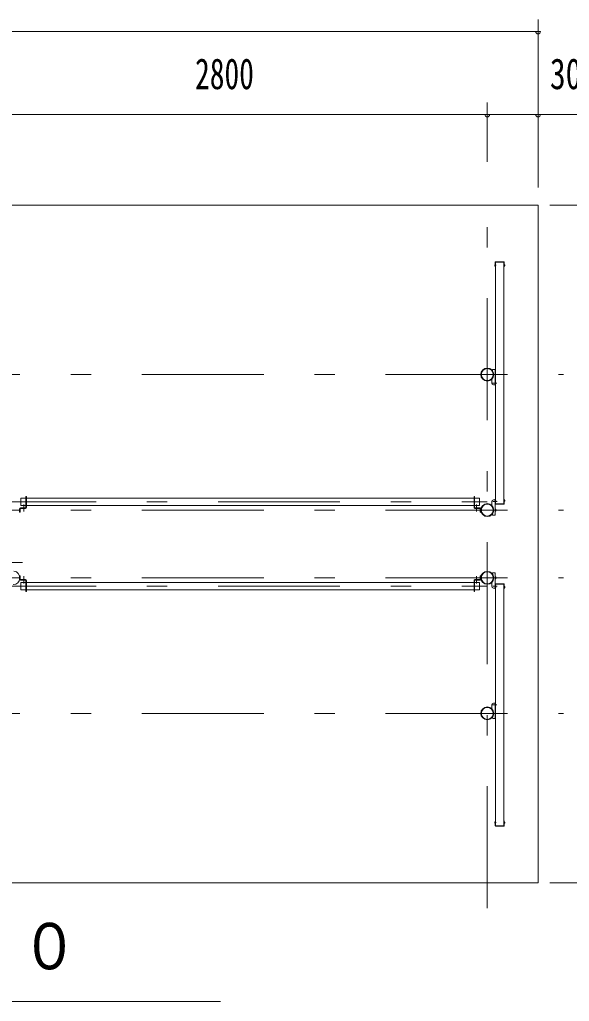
# Model space of a CAD drawing. Units: millimetres, scale not verified. Extents: x -37128 to 37128, y -29862 to 29862.
# Drawn here: x 4511 to 7758, y 10070 to 15865 of the extents above; entities that cross this region are included whole.
import ezdxf
from ezdxf.enums import TextEntityAlignment as Align

# ---------------------------------------------------------------- set-up
doc = ezdxf.new("R2010")
doc.units = ezdxf.units.MM
doc.header["$LTSCALE"] = 60
doc.linetypes.add('USER3', pattern=[24, 12, -5, 2, -5])
for name, color, linetype, lineweight in [('0-2_1-0BOLD', 7, 'Continuous', 18), ('0-3_1-2CENTER', 3, 'USER3', 18), ('0-4_1-4THIN', 4, 'Continuous', 18), ('0-5_1-5DIM', 3, 'Continuous', 18)]:
    doc.layers.add(name, color=color, linetype=linetype, lineweight=lineweight)
doc.styles.add('ＭＳ ゴシック', font='')
doc.styles.get('ＭＳ ゴシック').set_extended_font_data('MS Gothic')

msp = doc.modelspace()

# ---------------------------------------------------------------- linework, layer by layer
at = {"layer": '0-2_1-0BOLD'}
for p, q in [((7320.19, 14433.26), (7320.19, 14406.46)), ((7371.59, 14434.86), (7321.79, 14434.86)), ((7321.79, 14433.26), (7371.59, 14433.26)), ((7321.79, 14433.26), (7321.79, 14406.46)), ((7322.19, 14432.86), (7371.19, 14432.86)), ((7371.19, 14432.86), (7371.19, 13006.86)), ((7371.59, 14433.26), (7371.59, 14406.46)), ((7373.19, 14406.46), (7373.19, 14433.26)), ((7320.19, 14418.36), (7319.07, 14418.26)), ((7320.19, 14411.36), (7319.07, 14411.46)), ((7319.9, 14418.36), (7320.19, 14418.36)), ((7321.79, 14406.46), (7322.19, 14406.46)), ((7321.79, 14404.86), (7322.19, 14404.86)), ((7371.19, 14406.46), (7371.59, 14406.46)), ((7371.59, 14404.86), (7371.19, 14404.86)), ((7373.47, 14418.36), (7373.19, 14418.36)), ((7373.19, 14418.36), (7374.3, 14418.26)), ((7373.19, 14411.36), (7374.3, 14411.46)), ((7307.7, 13799.86), (7318.68, 13799.86)), ((7318.68, 13799.86), (7318.68, 13709.86)), ((7298.68, 13719.86), (7298.68, 13742.08)), ((7308.68, 13709.86), (7318.68, 13709.86)), ((7194.38, 13040.36), (4550.68, 13040.36)), ((4515.88, 12983.06), (4545.48, 12983.06)), ((4550.68, 12997.66), (7194.38, 12997.66)), ((7229.18, 12983.06), (7199.58, 12983.06)), ((7298.68, 12997.64), (7298.68, 13019.86)), ((7308.68, 13029.86), (7318.68, 13029.86)), ((7318.68, 12939.86), (7318.68, 13029.86)), ((7320.19, 13006.46), (7320.19, 13033.26)), ((7321.79, 13034.86), (7322.19, 13034.86)), ((7321.79, 13006.46), (7321.79, 13033.26)), ((7321.79, 13033.26), (7322.19, 13033.26)), ((7321.79, 13006.46), (7371.59, 13006.46)), ((7371.59, 13004.86), (7321.79, 13004.86)), ((7371.59, 13034.86), (7371.19, 13034.86)), ((7371.19, 13033.26), (7371.59, 13033.26)), ((7371.59, 13006.46), (7371.59, 13033.26)), ((7373.19, 13033.26), (7373.19, 13006.46)), ((7373.47, 13028.36), (7373.19, 13028.36)), ((7373.19, 13028.36), (7374.3, 13028.26)), ((7373.19, 13021.36), (7374.3, 13021.46)), ((4545.48, 12979.86), (4515.88, 12979.86)), ((7199.58, 12979.86), (7229.18, 12979.86)), ((7307.7, 12939.86), (7318.68, 12939.86)), ((7307.7, 12599.86), (7318.68, 12599.86)), ((7318.68, 12599.86), (7318.68, 12509.86)), ((4545.48, 12559.86), (4515.88, 12559.86)), ((4515.88, 12556.66), (4545.48, 12556.66)), ((4550.68, 12542.06), (7194.38, 12542.06)), ((7199.58, 12559.86), (7229.18, 12559.86)), ((7229.18, 12556.66), (7199.58, 12556.66)), ((7298.68, 12542.08), (7298.68, 12519.86)), ((7320.19, 12533.26), (7320.19, 12506.46)), ((7371.59, 12534.86), (7321.79, 12534.86)), ((7321.79, 12533.26), (7371.59, 12533.26)), ((7321.79, 12533.26), (7321.79, 12506.46)), ((7371.19, 11106.86), (7371.19, 12532.86)), ((7371.59, 12533.26), (7371.59, 12506.46)), ((7373.19, 12506.46), (7373.19, 12533.26)), ((7373.19, 12518.36), (7374.3, 12518.26)), ((7194.38, 12499.36), (4550.68, 12499.36)), ((7308.68, 12509.86), (7318.68, 12509.86)), ((7321.79, 12506.46), (7322.19, 12506.46)), ((7321.79, 12504.86), (7322.19, 12504.86)), ((7371.19, 12506.46), (7371.59, 12506.46)), ((7371.59, 12504.86), (7371.19, 12504.86)), ((7373.19, 12511.36), (7374.3, 12511.46)), ((7373.47, 12511.36), (7373.19, 12511.36)), ((7308.68, 11829.86), (7318.68, 11829.86)), ((7318.68, 11739.86), (7318.68, 11829.86)), ((7298.68, 11819.86), (7298.68, 11797.64)), ((7307.7, 11739.86), (7318.68, 11739.86)), ((7320.19, 11128.36), (7319.07, 11128.26)), ((7320.19, 11106.46), (7320.19, 11133.26)), ((7321.79, 11134.86), (7322.19, 11134.86)), ((7321.79, 11106.46), (7321.79, 11133.26)), ((7321.79, 11133.26), (7322.19, 11133.26)), ((7371.59, 11134.86), (7371.19, 11134.86)), ((7371.19, 11133.26), (7371.59, 11133.26)), ((7371.59, 11106.46), (7371.59, 11133.26)), ((7373.19, 11133.26), (7373.19, 11106.46)), ((7373.19, 11128.36), (7374.3, 11128.26)), ((7320.19, 11121.36), (7319.07, 11121.46)), ((7319.9, 11121.36), (7320.19, 11121.36)), ((7321.79, 11106.46), (7371.59, 11106.46)), ((7371.59, 11104.86), (7321.79, 11104.86)), ((7322.19, 11106.86), (7371.19, 11106.86)), ((7373.19, 11121.36), (7374.3, 11121.46)), ((7373.47, 11121.36), (7373.19, 11121.36))]:
    msp.add_line(p, q, dxfattribs=at)
msp.add_lwpolyline([(7572.53, 14769.86), (7572.53, 10769.86), (-377.47, 10769.86), (-377.47, 14769.86)], close=True, dxfattribs=at)
for points in [[(7322.19, 14432.86), (7322.19, 13006.86), (7371.19, 13006.86)], [(4547.48, 13040.36), (4518.63, 13040.36), (4518.63, 12997.66), (4547.48, 12997.66)], [(4547.48, 12985.06), (4547.48, 13050.86), (4550.68, 13050.86), (4550.68, 12985.06)], [(7197.58, 12985.06), (7197.58, 13050.86), (7194.38, 13050.86), (7194.38, 12985.06)], [(7197.58, 12997.66), (7226.43, 12997.66), (7226.43, 13040.36), (7197.58, 13040.36)], [(4513.88, 12977.86), (4513.88, 12957.86), (4510.68, 12957.86), (4510.68, 12977.86)], [(7231.18, 12977.86), (7231.18, 12957.86), (7234.38, 12957.86), (7234.38, 12977.86)], [(4513.88, 12561.86), (4513.88, 12581.86), (4510.68, 12581.86), (4510.68, 12561.86)], [(7231.18, 12561.86), (7231.18, 12581.86), (7234.38, 12581.86), (7234.38, 12561.86)], [(4547.48, 12499.36), (4518.63, 12499.36), (4518.63, 12542.06), (4547.48, 12542.06)], [(4547.48, 12554.66), (4547.48, 12488.86), (4550.68, 12488.86), (4550.68, 12554.66)], [(7197.58, 12554.66), (7197.58, 12488.86), (7194.38, 12488.86), (7194.38, 12554.66)], [(7197.58, 12542.06), (7226.43, 12542.06), (7226.43, 12499.36), (7197.58, 12499.36)], [(7322.19, 11106.86), (7322.19, 12532.86), (7371.19, 12532.86)]]:
    msp.add_lwpolyline(points, dxfattribs=at)
for centre, radius in [((7272.53, 13769.86), 38.15), ((7272.53, 13769.86), 35.35), ((7272.53, 12969.86), 38.15), ((7272.53, 12969.86), 38.15), ((7272.53, 12969.86), 35.35), ((7272.53, 12969.86), 35.35), ((7272.53, 12569.86), 38.15), ((7272.53, 12569.86), 38.15), ((7272.53, 12569.86), 35.35), ((7272.53, 12569.86), 35.35), ((7272.53, 11769.86), 38.15), ((7272.53, 11769.86), 35.35)]:
    msp.add_circle(centre, radius, dxfattribs=at)
for centre, radius, start, end in [((7321.79, 14433.26), 1.6, 90, 180), ((7371.59, 14433.26), 1.6, 0, 90), ((7326.59, 14414.86), 9, 164.11915, 195.88085), ((7319.18, 14416.97), 1.3, 95, 164.11915), ((7319.18, 14412.75), 1.3, 195.88085, 265), ((7321.79, 14406.46), 1.6, 180, 270), ((7371.59, 14406.46), 1.6, 270, 0), ((7374.19, 14416.97), 1.3, 15.88085, 85), ((7374.19, 14412.75), 1.3, 275, 344.11915), ((7366.79, 14414.86), 9, 344.11915, 15.88085), ((7307.7, 13794.86), 5, 90, 215.40654), ((7308.68, 13719.86), 10, 180, 270), ((7308.68, 13719.86), 10, 180, 270), ((4515.88, 12977.86), 5.2, 90, 180), ((4545.48, 12985.06), 2, 270, 0), ((4545.48, 12985.06), 5.2, 270, 0), ((7199.58, 12985.06), 5.2, 180, 270), ((7199.58, 12985.06), 2, 180, 270), ((7229.18, 12977.86), 5.2, 0, 90), ((7308.68, 13019.86), 10, 90, 180), ((7321.79, 13033.26), 1.6, 90, 180), ((7321.79, 13006.46), 1.6, 180, 270), ((7371.59, 13033.26), 1.6, 0, 90), ((7371.59, 13006.46), 1.6, 270, 0), ((7374.19, 13026.97), 1.3, 15.88085, 85), ((7374.19, 13022.75), 1.3, 275, 344.11915), ((7366.79, 13024.86), 9, 344.11915, 15.88085), ((4515.88, 12977.86), 2, 90, 180), ((7229.18, 12977.86), 2, 0, 90), ((7307.7, 12944.86), 5, 144.59346, 270), ((4472.53, 12569.86), 39.75, 270, 83.51844), ((7307.7, 12594.86), 5, 90, 215.40654), ((4515.88, 12561.86), 5.2, 180, 270), ((4515.88, 12561.86), 2, 180, 270), ((4545.48, 12554.66), 5.2, 0, 90), ((4545.48, 12554.66), 2, 0, 90), ((7199.58, 12554.66), 5.2, 90, 180), ((7199.58, 12554.66), 2, 90, 180), ((7229.18, 12561.86), 2, 270, 0), ((7229.18, 12561.86), 5.2, 270, 0), ((7308.68, 12519.86), 10, 180, 270), ((7321.79, 12533.26), 1.6, 90, 180), ((7371.59, 12533.26), 1.6, 0, 90), ((7374.19, 12516.97), 1.3, 15.88085, 85), ((7366.79, 12514.86), 9, 344.11915, 15.88085), ((7321.79, 12506.46), 1.6, 180, 270), ((7371.59, 12506.46), 1.6, 270, 0), ((7374.19, 12512.75), 1.3, 275, 344.11915), ((7308.68, 11819.86), 10, 90, 180), ((7308.68, 11819.86), 10, 90, 180), ((7307.7, 11744.86), 5, 144.59346, 270), ((7326.59, 11124.86), 9, 164.11915, 195.88085), ((7319.18, 11126.97), 1.3, 95, 164.11915), ((7321.79, 11133.26), 1.6, 90, 180), ((7371.59, 11133.26), 1.6, 0, 90), ((7374.19, 11126.97), 1.3, 15.88085, 85), ((7366.79, 11124.86), 9, 344.11915, 15.88085), ((7319.18, 11122.75), 1.3, 195.88085, 265), ((7321.79, 11106.46), 1.6, 180, 270), ((7371.59, 11106.46), 1.6, 270, 0), ((7374.19, 11122.75), 1.3, 275, 344.11915)]:
    msp.add_arc(centre, radius, start, end, dxfattribs=at)
at = {"layer": '0-3_1-2CENTER'}
for p, q in [((7272.53, 10619.86), (7272.53, 14919.86)), ((7317.19, 14414.86), (7324.79, 14414.86)), ((7368.59, 14414.86), (7376.19, 14414.86)), ((-527.47, 13769.86), (7722.53, 13769.86)), ((7328.88, 13719.86), (7303.88, 13719.86)), ((-77.47, 13019.01), (7272.53, 13019.01)), ((4535.68, 12960.86), (4535.68, 13002.66)), ((7209.38, 12960.86), (7209.38, 13002.66)), ((7330.39, 13019.86), (7305.39, 13019.86)), ((7317.19, 13024.86), (7324.79, 13024.86)), ((7368.59, 13024.86), (7376.19, 13024.86)), ((-527.47, 12969.86), (7722.53, 12969.86)), ((4417.53, 12659.86), (4527.53, 12659.86)), ((4535.68, 12578.86), (4535.68, 12537.06)), ((7209.38, 12578.86), (7209.38, 12537.06)), ((-527.47, 12569.86), (7722.53, 12569.86)), ((-77.47, 12520.71), (7272.53, 12520.71)), ((7330.39, 12519.86), (7305.39, 12519.86)), ((7317.19, 12514.86), (7324.79, 12514.86)), ((7368.59, 12514.86), (7376.19, 12514.86)), ((-527.47, 11769.86), (7722.53, 11769.86)), ((7328.88, 11819.86), (7303.88, 11819.86)), ((7317.19, 11124.86), (7324.79, 11124.86)), ((7368.59, 11124.86), (7376.19, 11124.86))]:
    msp.add_line(p, q, dxfattribs=at)
at = {"layer": '0-4_1-4THIN'}
for p, q in [((7322.19, 13775.63), (7319.88, 13775.63)), ((7322.19, 13772.75), (7319.88, 13772.75)), ((7322.19, 13766.97), (7319.88, 13766.97)), ((7322.19, 13764.09), (7319.88, 13764.09)), ((7318.68, 12962.36), (7318.68, 12977.36)), ((7323.38, 12972.75), (7319.88, 12972.75)), ((7323.38, 12966.97), (7319.88, 12966.97)), ((7323.38, 12964.09), (7319.88, 12964.09)), ((7323.88, 12964.96), (7323.38, 12964.09)), ((7323.88, 12974.76), (7323.88, 12964.96)), ((7318.68, 12577.36), (7318.68, 12562.36)), ((7323.38, 12575.63), (7319.88, 12575.63)), ((7323.88, 12574.76), (7323.38, 12575.63)), ((7323.38, 12572.75), (7319.88, 12572.75)), ((7323.38, 12566.97), (7319.88, 12566.97)), ((7323.88, 12564.96), (7323.88, 12574.76)), ((7322.19, 11775.63), (7319.88, 11775.63)), ((7322.19, 11772.75), (7319.88, 11772.75)), ((7322.19, 11766.97), (7319.88, 11766.97)), ((7322.19, 11764.09), (7319.88, 11764.09))]:
    msp.add_line(p, q, dxfattribs=at)
for points in [[(7318.68, 13777.36), (7319.88, 13777.36), (7319.88, 13762.36), (7318.68, 13762.36)], [(7318.68, 12962.36), (7319.88, 12962.36), (7319.88, 12977.36), (7318.68, 12977.36)], [(7323.88, 12974.76), (7323.38, 12975.63), (7319.88, 12975.63)], [(7318.68, 12577.36), (7319.88, 12577.36), (7319.88, 12562.36), (7318.68, 12562.36)], [(7323.88, 12564.96), (7323.38, 12564.09), (7319.88, 12564.09)], [(7318.68, 11762.36), (7319.88, 11762.36), (7319.88, 11777.36), (7318.68, 11777.36)]]:
    msp.add_lwpolyline(points, dxfattribs=at)
for centre, radius, start, end in [((7321.56, 12974.19), 2.32, 321.46857, 360), ((7315.37, 12969.86), 8.51, 340.17088, 19.83133), ((7321.57, 12965.53), 2.32, 0, 38.54623), ((7321.56, 12565.53), 2.32, 0, 38.53143), ((7321.57, 12574.19), 2.32, 321.45377, 0), ((7315.37, 12569.86), 8.51, 340.16867, 19.82912)]:
    msp.add_arc(centre, radius, start, end, dxfattribs=at)
at = {"layer": '0-5_1-5DIM'}
for p, q in [((7572.53, 14874.86), (7572.53, 15864.86)), ((7572.53, 15794.86), (-377.47, 15794.86)), ((7586.53, 15794.86), (7558.53, 15794.86)), ((7272.53, 15024.86), (7272.53, 15374.86)), ((8122.03, 15304.86), (-926.97, 15304.86)), ((7286.53, 15304.86), (7258.53, 15304.86)), ((7586.53, 15304.86), (7558.53, 15304.86)), ((9139.52, 14769.86), (7642.53, 14769.86)), ((9139.52, 10769.86), (7642.53, 10769.86)), ((7677.53, 10769.86), (9139.52, 10769.86)), ((1497.52, 10069.86), (5697.52, 10069.86))]:
    msp.add_line(p, q, dxfattribs=at)
for centre in [(7572.53, 15794.86), (7272.53, 15304.86), (7572.53, 15304.86)]:
    msp.add_arc(centre, 14, 180, 0, dxfattribs=at)

# ---------------------------------------------------------------- texts
at = {"layer": '0-5_1-5DIM', "color": 7, "style": 'ＭＳ ゴシック'}
for s, height, width, p in [('2800', 182.3, 0.7, (5547.03, 15399.73)), ('300', 182.3, 0.75, (7642.53, 15399.73)), ('平面図\u3000Ｓ＝１／７０', 273.5, 0.9, (1497.52, 10177.17))]:
    msp.add_text(s, height=height, dxfattribs=dict(at, width=width)).set_placement(p, align=Align.BOTTOM_LEFT)

doc.saveas('drawing.dxf')
